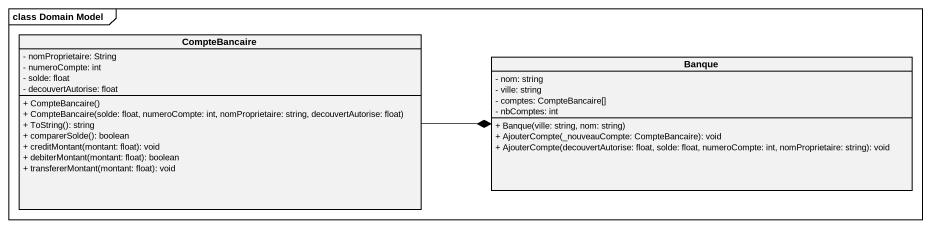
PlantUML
@startuml
mainframe class Domain Model
hide circle
hide empty members
skinparam classAttributeIconSize 0
class CompteBancaire {
  - nomProprietaire: String
  - numeroCompte: int
  - solde: float
  - decouvertAutorise: float
  + CompteBancaire()
  + CompteBancaire(solde: float, numeroCompte: int, nomProprietaire: string, decouvertAutorise: float)
  + ToString(): string
  + comparerSolde(): boolean
  + creditMontant(montant: float): void
  + debiterMontant(montant: float): boolean
  + transfererMontant(montant: float): void
}
class Banque {
  - nom: string
  - ville: string
  - comptes: CompteBancaire[]
  - nbComptes: int
  + Banque(ville: string, nom: string)
  + AjouterCompte(_nouveauCompte: CompteBancaire): void
  + AjouterCompte(decouvertAutorise: float, solde: float, numeroCompte: int, nomProprietaire: string): void
}
CompteBancaire -right-* Banque
@enduml
